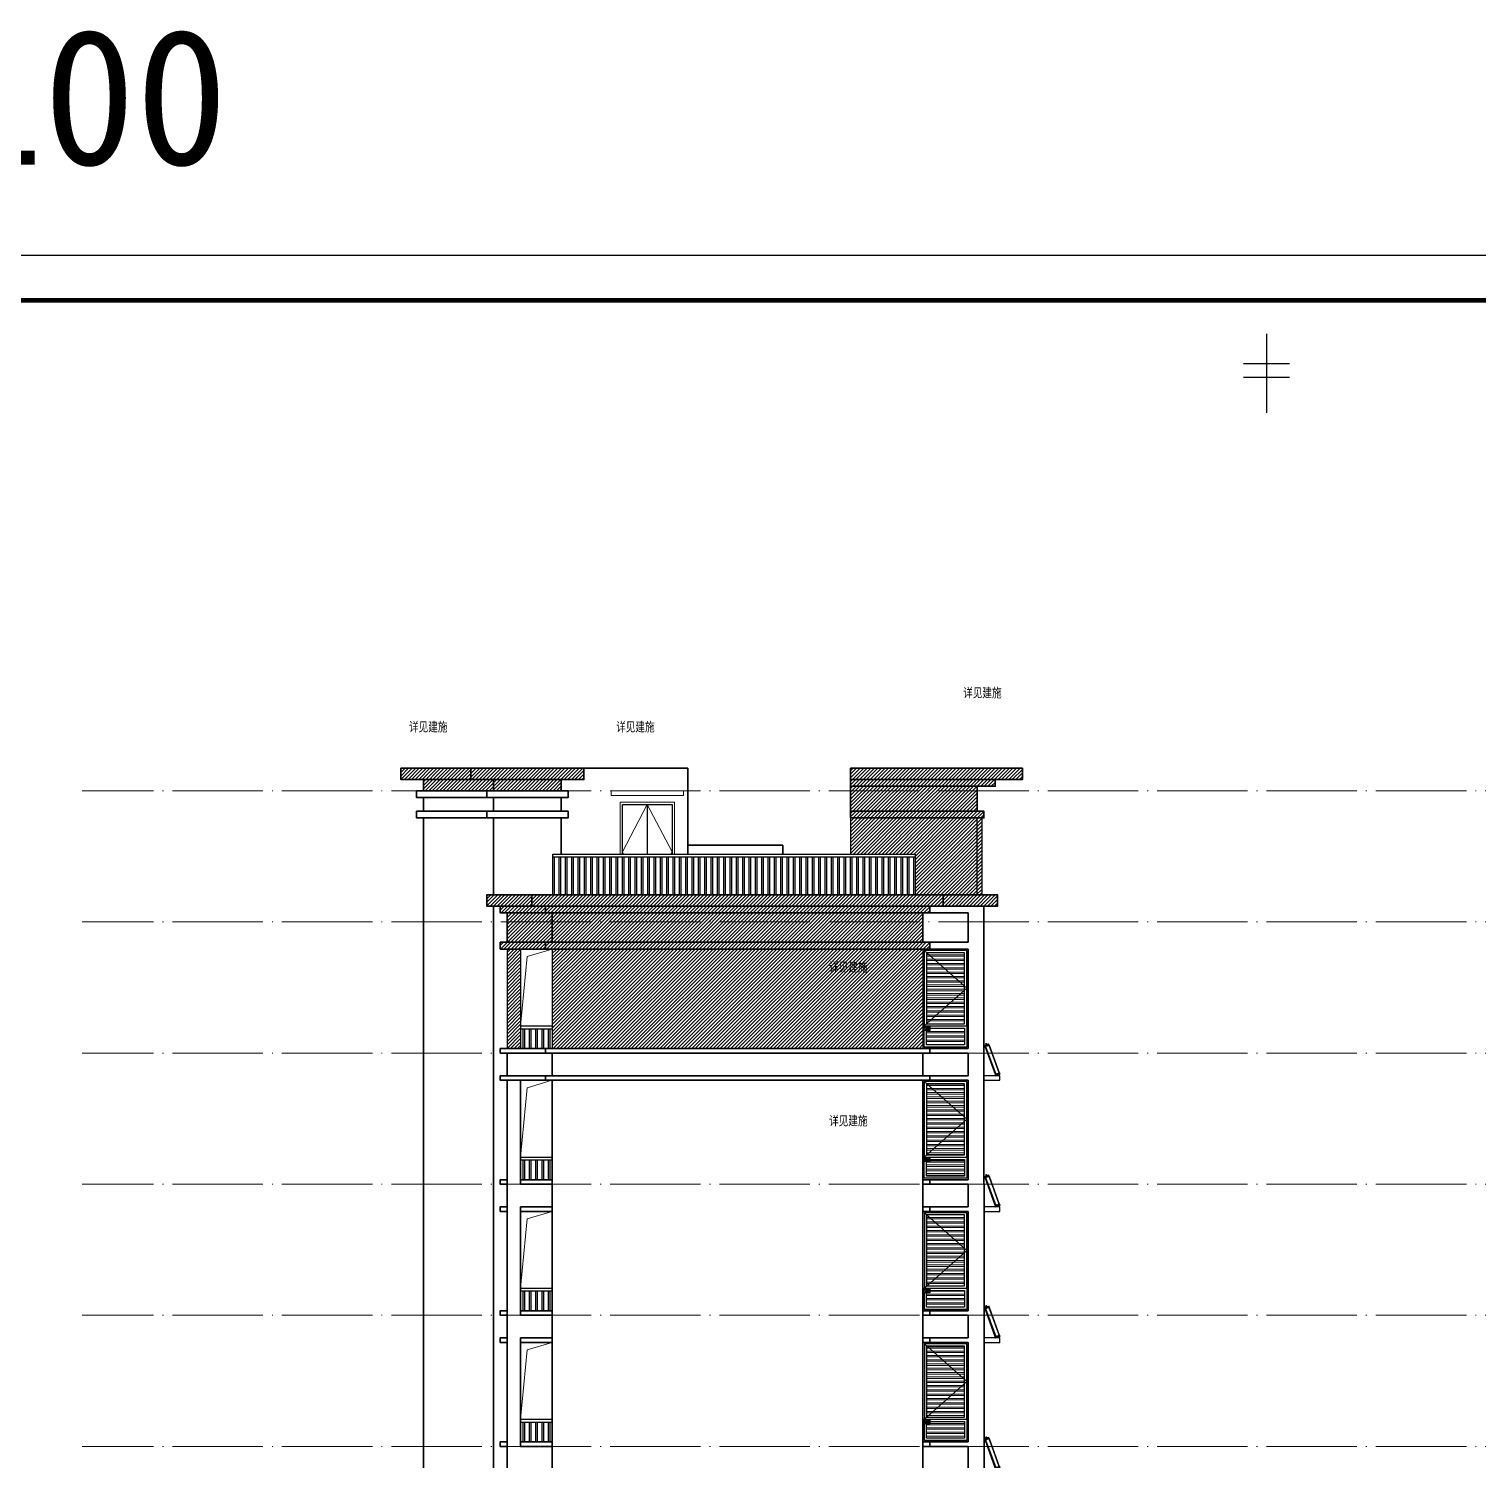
# Model space of a CAD drawing. Extents: x 27938 to 725830, y -209821 to 1628073.
# Drawn here: x 272141 to 304195, y -19668 to 11982 of the extents above; entities that cross this region are included whole.
import ezdxf
from ezdxf.xclip import XClip

# ---------------------------------------------------------------- set-up
doc = ezdxf.new("R2010")
doc.units = 0
doc.header["$LTSCALE"] = 1000
doc.header["$MEASUREMENT"] = 0
doc.header["$XCLIPFRAME"] = 0
doc.linetypes.add('DOTE', pattern=[2.42, 2, -0.2, 0.02, -0.2])
for name, color, linetype in [('3-剖面填充（细）', 250, 'Continuous'), ('PUB_TEXT', 4, 'Continuous'), ('Stair-栏杆', 142, 'Continuous'), ('图框', 140, 'Continuous'), ('实线层', 7, 'Continuous'), ('看线', 251, 'Continuous')]:
    doc.layers.add(name, color=color, linetype=linetype)
for name, color, linetype, lineweight in [('DOTE', 19, 'DOTE', 9), ('立面-中轮廓线', 213, 'Continuous', 35), ('立面-普通轮廓', 7, 'Continuous', 18), ('立面-洞口示意', 152, 'Continuous', 13), ('立面-窗', 129, 'Continuous', 30), ('立面-窗开启线', 250, 'Continuous', 13)]:
    doc.layers.add(name, color=color, linetype=linetype, lineweight=lineweight)
doc.layers.add('yichutu', color=7, linetype='Continuous', true_color=0xffffff, plot=False)
doc.styles.add('_TCH_AXIS', font='COMPLEX', dxfattribs={"bigfont": 'GBCBIG'})
doc.styles.add('_TCH_LABEL', font='')
doc.styles.get('_TCH_LABEL').set_extended_font_data('SimHei')

# ---------------------------------------------------------------- blocks, each defined once
blk = doc.blocks.new('TK')
at = {"layer": '图框'}
blk.add_lwpolyline([(465375, 548714), (549475, 548714), (549475, 489314), (465375, 489314)], close=True, dxfattribs=at)
blk.add_lwpolyline([(465375, 548714), (549475, 548714), (549475, 489314), (465375, 489314)], close=True, dxfattribs=at)
at = {"layer": '图框', "const_width": 100}
blk.add_lwpolyline([(548475, 490314), (548475, 547714), (467875, 547714), (467875, 490314)], close=True, dxfattribs=at)
blk = doc.blocks.new('yct-841-594-84100-59399.9999999999-100-1000.0')
at = {"layer": 'yichutu', "color": 7, "true_color": 0xffffff}
blk.add_lwpolyline([(0, 0), (0, 59400), (84100, 59400), (84100, 0)], close=True, dxfattribs=at)
at = {"layer": 'yichutu', "color": 7, "true_color": 0xffffff, "style": '_TCH_LABEL'}
blk.add_text('A1 1:100', height=3000, dxfattribs=at).set_placement((0, 61400))
blk = doc.blocks.new('A$C20471149')
at = {"layer": '立面-窗开启线', "ltscale": 0.5, "true_color": 0x88471b}
h = blk.add_hatch(dxfattribs=at)
h.set_pattern_fill('ANSI32', color=36, scale=20, angle=135)
h.set_pattern_definition([(180, (-1000, -50), (-7e-15, -95.25), []), (180, (-1031.75, -18.25), (-7e-15, -95.25), [])])
edge = h.paths.add_edge_path()
edge.add_line((-80, 2120), (-80, 550))
edge.add_line((-80, 550), (-920, 550))
edge.add_line((-920, 551), (-920, 2120))
edge.add_line((-920, 2120), (-80, 2120))
h = blk.add_hatch(dxfattribs=at)
h.set_pattern_fill('ANSI32', color=36, scale=20, angle=135)
h.set_pattern_definition([(180, (-1000, -1745), (-7e-15, -95.25), []), (180, (-1031.75, -1713.25), (-7e-15, -95.25), [])])
edge = h.paths.add_edge_path()
edge.add_line((-80, 450), (-80, 80))
edge.add_line((-80, 80), (-920, 80))
edge.add_line((-920, 82), (-920, 450))
edge.add_line((-920, 450), (-80, 450))
at = {"layer": '立面-普通轮廓'}
blk.add_lwpolyline([(-1000, 0), (0, 0), (0, 2200), (-1000, 2200)], close=True, dxfattribs=at)
at = {"layer": '立面-窗'}
for points in [[(-970, 500), (-30, 500), (-30, 2170), (-970, 2170)], [(-920, 550), (-80, 550), (-80, 2120), (-920, 2120)], [(-970, 500), (-30, 500), (-30, 30), (-970, 30)], [(-920, 450), (-80, 450), (-80, 80), (-920, 80)]]:
    blk.add_lwpolyline(points, close=True, dxfattribs=at)
at = {"layer": '立面-窗开启线', "ltscale": 0.5}
blk.add_lwpolyline([(-970, 2170), (-30, 1335), (-970, 500)], dxfattribs=at)
blk = doc.blocks.new('A$C01192DFB')
at = {"layer": '实线层', "color": 5}
for p, q in [((-469, -397), (-244, 220)), ((-468, -397), (-243, 220)), ((-243, 220), (-468, -397)), ((-240, 219), (-465, -398)), ((-240, 219), (-464, -398)), ((-166, 192), (-391, -425)), ((-166, 192), (-390, -425)), ((-382, -428), (-157, 189)), ((-157, 189), (-381, -429)), ((-381, -429), (-156, 189)), ((-245, 221), (-235, 249)), ((-245, 221), (-235, 249)), ((-155, 188), (-245, 221)), ((-147, 211), (-237, 244)), ((-147, 212), (-236, 244)), ((-145, 216), (-235, 249)), ((-145, 217), (-235, 249)), ((-235, 249), (-235, 249)), ((-220, 221), (-219, 224)), ((-218, 219), (-220, 221)), ((-219, 214), (-214, 228)), ((-219, 224), (-216, 224)), ((-215, 219), (-218, 219)), ((-216, 224), (-214, 222)), ((-214, 222), (-215, 219)), ((-196, 238), (-203, 238)), ((-177, 228), (-203, 238)), ((-196, 238), (-189, 258)), ((-196, 238), (-181, 233)), ((-174, 252), (-189, 258)), ((-181, 233), (-174, 252)), ((-181, 233), (-177, 228)), ((-179, 200), (-174, 214)), ((-179, 206), (-178, 209)), ((-177, 204), (-179, 206)), ((-178, 209), (-176, 209)), ((-175, 204), (-177, 204)), ((-176, 209), (-174, 207)), ((-174, 207), (-175, 204)), ((-155, 188), (-145, 217)), ((-155, 188), (-145, 216)), ((-145, 216), (-145, 216)), ((-470, -396), (-480, -424)), ((-469, -397), (-480, -425)), ((-480, -424), (-480, -424)), ((-390, -457), (-480, -425)), ((-390, -457), (-480, -425)), ((-388, -453), (-478, -420)), ((-389, -453), (-478, -420)), ((-380, -429), (-470, -396)), ((-380, -429), (-468, -397)), ((-446, -408), (-451, -422)), ((-450, -413), (-451, -415)), ((-451, -415), (-449, -418)), ((-447, -412), (-450, -413)), ((-449, -418), (-447, -417)), ((-446, -414), (-447, -412)), ((-447, -417), (-446, -414)), ((-407, -429), (-408, -431)), ((-408, -431), (-406, -433)), ((-402, -424), (-407, -438)), ((-404, -428), (-407, -429)), ((-406, -433), (-403, -433)), ((-402, -430), (-404, -428)), ((-403, -433), (-402, -430)), ((-380, -429), (-390, -457)), ((-380, -429), (-390, -457)), ((-390, -457), (-390, -457))]:
    blk.add_line(p, q, dxfattribs=at)
for points in [[(-237, 244), (-237, 244), (-237, 244), (-236, 244), (-236, 244)], [(-147, 211), (-147, 212), (-147, 212), (-147, 212), (-147, 212)], [(-478, -420), (-478, -420), (-478, -420), (-478, -420), (-478, -420)], [(-388, -453), (-388, -453), (-388, -453), (-389, -453), (-389, -453)]]:
    blk.add_lwpolyline(points, dxfattribs=at)
for centre, radius in [((-217, 221), 10), ((-217, 221), 9.5), ((-177, 207), 10), ((-177, 207), 9.5), ((-448, -415), 9.5), ((-448, -415), 10), ((-405, -431), 10), ((-405, -431), 9.5)]:
    blk.add_circle(centre, radius, dxfattribs=at)
for centre, start, end in [((-235, 249), 70, 160), ((-145, 216), 340, 70), ((-480, -424), 160, 250), ((-390, -457), 250, 340)]:
    blk.add_arc(centre, 0.5, start, end, dxfattribs=at)
blk = doc.blocks.new('A$C04F86B64')
at = {"layer": '立面-普通轮廓'}
blk.add_lwpolyline([(0, 0), (-1200, 0), (-1200, 2200), (0, 2200)], close=True, dxfattribs=at)
at = {"layer": '立面-窗'}
blk.add_line((-600, 2150), (-600, 50), dxfattribs=at)
blk.add_lwpolyline([(-50, 50), (-1150, 50), (-1150, 2150), (-50, 2150)], close=True, dxfattribs=at)
at = {"layer": '立面-窗开启线', "ltscale": 0.5}
for points in [[(-600, 2150), (-1150, 1100), (-600, 50)], [(-600, 2150), (-50, 1100), (-600, 50)]]:
    blk.add_lwpolyline(points, dxfattribs=at)
blk = doc.blocks.new('GDFGDGDRGDGD')
at = {"color": 7}
blk.add_lwpolyline([(334824, 38776), (334974, 38776), (334974, 38676), (334824, 38676)], dxfattribs=at)
at = {"layer": 'Stair-栏杆'}
for p, q in [((325924, 38776), (326624, 38776)), ((325924, 38716), (326624, 38716))]:
    blk.add_line(p, q, dxfattribs=at)
for points in [[(325979, 38276), (325979, 38716)], [(326009, 38716), (326009, 38276)], [(326119, 38276), (326119, 38716)], [(326149, 38716), (326149, 38276)], [(326259, 38276), (326259, 38716)], [(326289, 38716), (326289, 38276)], [(326399, 38276), (326399, 38716)], [(326429, 38716), (326429, 38276)], [(326539, 38276), (326539, 38716)], [(326569, 38716), (326569, 38276)]]:
    blk.add_lwpolyline(points, dxfattribs=at)
at = {"layer": '看线', "color": 2, "ltscale": 0.5}
blk.add_lwpolyline([(336174, 40476), (336524, 40476), (336524, 40576), (336174, 40576)], dxfattribs=at)
at = {"layer": '立面-中轮廓线'}
for p, q in [((323774, 41076), (323774, 38176)), ((325324, 41076), (325324, 38176)), ((325624, 41076), (325624, 38176)), ((326624, 41076), (326624, 38176)), ((334824, 41076), (334824, 38176)), ((335824, 41076), (335824, 40576)), ((336174, 41076), (336174, 38176)), ((325924, 40576), (325924, 38176)), ((334824, 40576), (335824, 40576)), ((334824, 40476), (335824, 40476)), ((335824, 40476), (335824, 38276)), ((334824, 38276), (335824, 38276)), ((334824, 38176), (335824, 38176))]:
    blk.add_line(p, q, dxfattribs=at)
for points in [[(325624, 40576), (325474, 40576), (325474, 40476), (325624, 40476)], [(334824, 40576), (334974, 40576), (334974, 40476), (334824, 40476)], [(325624, 38276), (325474, 38276), (325474, 38176), (325624, 38176)], [(334824, 38276), (334974, 38276), (334974, 38176), (334824, 38176)]]:
    blk.add_lwpolyline(points, close=True, dxfattribs=at)
for points in [[(325924, 40576), (326624, 40576)], [(326624, 40476), (325924, 40476)], [(325924, 38276), (326624, 38276)], [(326624, 38176), (325924, 38176)]]:
    blk.add_lwpolyline(points, dxfattribs=at)
ref = blk.add_blockref('A$C01192DFB', (336043, 41033), dxfattribs=dict(xscale=-1))
XClip(ref).set_block_clipping_path([(-480.0299541872, -457.2449296495), (-130.0294295369, 313.7550703502)])
ref = blk.add_blockref('A$C20471149', (335824, 38276))
XClip(ref).set_block_clipping_path([(-999.9999999993, 2199.9999999997), (-999.9999999999, 500), (-849.9999906436, 500), (-849.9999906436, 400), (-999.9999999999, 400.0000000001), (-1000, 0), (0, -0.0000000003), (0, 2200.0374167052)])

msp = doc.modelspace()

# ---------------------------------------------------------------- hatches: boundary and pattern name
at = {"layer": '3-剖面填充（细）'}
h = msp.add_hatch(dxfattribs=at)
h.set_pattern_fill('ANSI31', color=256, scale=35)
h.set_pattern_definition([(45, (-142200, -50644.084), (-39.2886205, 39.2886205), [])])
h.paths.add_polyline_path([(284416.6, -4618.1), (284416.6, -4368.1), (280366.6, -4368.1), (280366.6, -4618.1), (280866.6, -4618.1), (280866.6, -4868.1), (283916.6, -4868.1), (283916.6, -4618.1), (282716.6, -4618.1)])
h = msp.add_hatch(dxfattribs=at)
h.set_pattern_fill('ANSI31', color=256, scale=35)
h.set_pattern_definition([(45, (-175350.01, -50644.084), (-39.2886205, 39.2886205), [])])
h.paths.add_polyline_path([(290316.6, -4368.1), (290316.6, -5468.1), (293266.6, -5468.1), (293266.6, -5318.1), (293116.6, -5318.1), (293116.6, -4768.1), (293516.6, -4768.1), (293516.6, -4618.1), (294116.6, -4618.1), (294116.6, -4368.1)])
h = msp.add_hatch(dxfattribs=at)
h.set_pattern_fill('ANSI31', color=256, scale=35)
h.set_pattern_definition([(45, (-132250, -52044.084), (-39.2886205, 39.2886205), [])])
h.paths.add_polyline_path([(291746.6, -6268.1), (291746.6, -7168.1), (293216.6, -7168.1), (293216.6, -5468.1), (290316.6, -5468.1), (290316.6, -6268.1)])
h = msp.add_hatch(dxfattribs=at)
h.set_pattern_fill('ANSI31', color=256, scale=35)
h.set_pattern_definition([(45, (-140150, -53444.084), (-39.2886205, 39.2886205), [])])
h.paths.add_polyline_path([(282266.6, -7168.1), (282266.6, -7418.1), (282266.6, -7418.1), (282266.6, -7418.1), (282566.6, -7418.1), (282566.6, -7568.1), (282716.6, -7568.1), (282716.6, -8218.1), (282566.6, -8218.1), (282566.6, -8368.1), (292066.6, -8368.1), (292066.6, -8218.1), (291916.6, -8218.1), (291916.6, -7568.1), (292066.6, -7568.1), (292066.6, -7418.1), (293566.6, -7418.1), (293566.6, -7168.1)])
h = msp.add_hatch(dxfattribs=at)
h.set_pattern_fill('ANSI31', color=256, scale=35)
h.set_pattern_definition([(45, (-267204.92, 37013.274), (-39.2886205, 39.2886205), [])])
h.paths.add_polyline_path([(283716.6, -8368.1), (283716.6, -10568.1), (291916.6, -10568.1), (291916.6, -8368.1), (282716.6, -8368.1), (282716.6, -10568.1), (283016.6, -10568.1), (283016.6, -8368.1)])
h = msp.add_hatch(dxfattribs=at)
h.set_pattern_fill('ANSI31', color=256, scale=15)
h.set_pattern_definition([(45, (-243341.421, -63344.084), (-16.8379802, 16.8379802), [])])
h.paths.add_polyline_path([(291916.6, -10168.1), (292066.6, -10168.1), (292066.6, -10068.1), (291916.6, -10068.1)])
h = msp.add_hatch(dxfattribs=at)
h.set_pattern_fill('ANSI31', color=256, scale=15)
h.set_pattern_definition([(45, (-243341.421, -66244.084), (-16.8379802, 16.8379802), [])])
h.paths.add_polyline_path([(291916.6, -13068.1), (292066.6, -13068.1), (292066.6, -12968.1), (291916.6, -12968.1)])
h = msp.add_hatch(dxfattribs=at)
h.set_pattern_fill('ANSI31', color=256, scale=15)
h.set_pattern_definition([(45, (-243341.421, -69144.084), (-16.8379802, 16.8379802), [])])
h.paths.add_polyline_path([(291916.6, -15968.1), (292066.6, -15968.1), (292066.6, -15868.1), (291916.6, -15868.1)])
h = msp.add_hatch(dxfattribs=at)
h.set_pattern_fill('ANSI31', color=256, scale=15)
h.set_pattern_definition([(45, (-243341.421, -72044.084), (-16.8379802, 16.8379802), [])])
h.paths.add_polyline_path([(291916.6, -18868.1), (292066.6, -18868.1), (292066.6, -18768.1), (291916.6, -18768.1)])

# ---------------------------------------------------------------- linework, layer by layer
for p, q in [((299516.6, 5243.1), (299516.6, 3492)), ((299516.6, 5243.1), (299516.6, 3492)), ((299009.2, 4586.4), (300024, 4586.4)), ((299009.2, 4586.4), (300024, 4586.4)), ((299009.2, 4283.1), (300024, 4283.1)), ((299009.2, 4283.1), (300024, 4283.1))]:
    msp.add_line(p, q)
at = {"color": 7}
for p, q in [((290316.6, -5468.1), (290316.6, -6268.1)), ((293116.6, -7168.1), (293116.6, -5468.1)), ((293216.6, -5468.1), (293216.6, -7168.1)), ((282716.6, -8368.1), (282716.6, -10568.1)), ((283016.6, -8368.1), (283016.6, -10568.1)), ((283716.6, -8368.1), (283716.6, -10568.1)), ((291916.6, -8368.1), (291916.6, -10568.1))]:
    msp.add_line(p, q, dxfattribs=at)
for points in [[(291916.6, -10068.1), (292066.6, -10068.1), (292066.6, -10168.1), (291916.6, -10168.1)], [(291916.6, -12968.1), (292066.6, -12968.1), (292066.6, -13068.1), (291916.6, -13068.1)]]:
    msp.add_lwpolyline(points, dxfattribs=at)
at = {"layer": 'DOTE', "linetype": 'DOTE'}
for p, q in [((325716.6, -4868.1), (273316.6, -4868.1)), ((325716.6, -7768.1), (273316.6, -7768.1)), ((325716.6, -10668.1), (273316.6, -10668.1)), ((325716.6, -13568.1), (273316.6, -13568.1)), ((325716.6, -16468.1), (273316.6, -16468.1)), ((325716.6, -19368.1), (273316.6, -19368.1))]:
    msp.add_line(p, q, dxfattribs=at)
at = {"layer": 'Stair-栏杆'}
for p, q in [((283731.6, -6268.1), (291746.6, -6268.1)), ((283731.6, -6328.1), (291746.6, -6328.1)), ((283016.6, -10068.1), (283716.6, -10068.1)), ((283016.6, -10128.1), (283716.6, -10128.1)), ((283016.6, -12968.1), (283716.6, -12968.1)), ((283016.6, -13028.1), (283716.6, -13028.1))]:
    msp.add_line(p, q, dxfattribs=at)
for points in [[(283731.6, -7168.1), (283731.6, -6268.1)], [(283761.6, -6328.1), (283761.6, -7168.1)], [(283871.6, -7168.1), (283871.6, -6328.1)], [(283901.6, -6328.1), (283901.6, -7168.1)], [(284011.6, -7168.1), (284011.6, -6328.1)], [(284041.6, -6328.1), (284041.6, -7168.1)], [(284151.6, -7168.1), (284151.6, -6328.1)], [(284181.6, -6328.1), (284181.6, -7168.1)], [(284291.6, -7168.1), (284291.6, -6328.1)], [(284321.6, -6328.1), (284321.6, -7168.1)], [(284431.6, -7168.1), (284431.6, -6328.1)], [(284461.6, -6328.1), (284461.6, -7168.1)], [(284571.6, -7168.1), (284571.6, -6328.1)], [(284601.6, -6328.1), (284601.6, -7168.1)], [(284711.6, -7168.1), (284711.6, -6328.1)], [(284741.6, -6328.1), (284741.6, -7168.1)], [(284851.6, -7168.1), (284851.6, -6328.1)], [(284881.6, -6328.1), (284881.6, -7168.1)], [(284991.6, -7168.1), (284991.6, -6328.1)], [(285021.6, -6328.1), (285021.6, -7168.1)], [(285131.6, -7168.1), (285131.6, -6328.1)], [(285161.6, -6328.1), (285161.6, -7168.1)], [(285271.6, -7168.1), (285271.6, -6328.1)], [(285301.6, -6328.1), (285301.6, -7168.1)], [(285411.6, -7168.1), (285411.6, -6328.1)], [(285441.6, -6328.1), (285441.6, -7168.1)], [(285551.6, -7168.1), (285551.6, -6328.1)], [(285581.6, -6328.1), (285581.6, -7168.1)], [(285691.6, -7168.1), (285691.6, -6328.1)], [(285721.6, -6328.1), (285721.6, -7168.1)], [(285831.6, -7168.1), (285831.6, -6328.1)], [(285861.6, -6328.1), (285861.6, -7168.1)], [(285971.6, -7168.1), (285971.6, -6328.1)], [(286001.6, -6328.1), (286001.6, -7168.1)], [(286111.6, -7168.1), (286111.6, -6328.1)], [(286141.6, -6328.1), (286141.6, -7168.1)], [(286251.6, -7168.1), (286251.6, -6328.1)], [(286281.6, -6328.1), (286281.6, -7168.1)], [(286391.6, -7168.1), (286391.6, -6328.1)], [(286421.6, -6328.1), (286421.6, -7168.1)], [(286531.6, -7168.1), (286531.6, -6328.1)], [(286561.6, -6328.1), (286561.6, -7168.1)], [(286671.6, -7168.1), (286671.6, -6328.1)], [(286701.6, -6328.1), (286701.6, -7168.1)], [(286811.6, -7168.1), (286811.6, -6328.1)], [(286841.6, -6328.1), (286841.6, -7168.1)], [(286951.6, -7168.1), (286951.6, -6328.1)], [(286981.6, -6328.1), (286981.6, -7168.1)], [(287091.6, -7168.1), (287091.6, -6328.1)], [(287121.6, -6328.1), (287121.6, -7168.1)], [(287231.6, -7168.1), (287231.6, -6328.1)], [(287261.6, -6328.1), (287261.6, -7168.1)], [(287371.6, -7168.1), (287371.6, -6328.1)], [(287401.6, -6328.1), (287401.6, -7168.1)], [(287511.6, -7168.1), (287511.6, -6328.1)], [(287541.6, -6328.1), (287541.6, -7168.1)], [(287651.6, -7168.1), (287651.6, -6328.1)], [(287681.6, -6328.1), (287681.6, -7168.1)], [(287791.6, -7168.1), (287791.6, -6328.1)], [(287821.6, -6328.1), (287821.6, -7168.1)], [(287931.6, -7168.1), (287931.6, -6328.1)], [(287961.6, -6328.1), (287961.6, -7168.1)], [(288071.6, -7168.1), (288071.6, -6328.1)], [(288101.6, -6328.1), (288101.6, -7168.1)], [(288211.6, -7168.1), (288211.6, -6328.1)], [(288241.6, -6328.1), (288241.6, -7168.1)], [(288351.6, -7168.1), (288351.6, -6328.1)], [(288381.6, -6328.1), (288381.6, -7168.1)], [(288491.6, -7168.1), (288491.6, -6328.1)], [(288521.6, -6328.1), (288521.6, -7168.1)], [(288631.6, -7168.1), (288631.6, -6328.1)], [(288661.6, -6328.1), (288661.6, -7168.1)], [(288771.6, -7168.1), (288771.6, -6328.1)], [(288801.6, -6328.1), (288801.6, -7168.1)], [(288911.6, -7168.1), (288911.6, -6328.1)], [(288941.6, -6328.1), (288941.6, -7168.1)], [(289051.6, -7168.1), (289051.6, -6328.1)], [(289081.6, -6328.1), (289081.6, -7168.1)], [(289191.6, -7168.1), (289191.6, -6328.1)], [(289221.6, -6328.1), (289221.6, -7168.1)], [(289331.6, -7168.1), (289331.6, -6328.1)], [(289361.6, -6328.1), (289361.6, -7168.1)], [(289471.6, -7168.1), (289471.6, -6328.1)], [(289501.6, -6328.1), (289501.6, -7168.1)], [(289611.6, -7168.1), (289611.6, -6328.1)], [(289641.6, -6328.1), (289641.6, -7168.1)], [(289751.6, -7168.1), (289751.6, -6328.1)], [(289781.6, -6328.1), (289781.6, -7168.1)], [(289891.6, -7168.1), (289891.6, -6328.1)], [(289921.6, -6328.1), (289921.6, -7168.1)], [(290031.6, -7168.1), (290031.6, -6328.1)], [(290061.6, -6328.1), (290061.6, -7168.1)], [(290171.6, -7168.1), (290171.6, -6328.1)], [(290201.6, -6328.1), (290201.6, -7168.1)], [(290311.6, -7168.1), (290311.6, -6328.1)], [(290341.6, -6328.1), (290341.6, -7168.1)], [(290451.6, -7168.1), (290451.6, -6328.1)], [(290481.6, -6328.1), (290481.6, -7168.1)], [(290591.6, -7168.1), (290591.6, -6328.1)], [(290621.6, -6328.1), (290621.6, -7168.1)], [(290731.6, -7168.1), (290731.6, -6328.1)], [(290761.6, -6328.1), (290761.6, -7168.1)], [(290871.6, -7168.1), (290871.6, -6328.1)], [(290901.6, -6328.1), (290901.6, -7168.1)], [(291011.6, -7168.1), (291011.6, -6328.1)], [(291041.6, -6328.1), (291041.6, -7168.1)], [(291151.6, -7168.1), (291151.6, -6328.1)], [(291181.6, -6328.1), (291181.6, -7168.1)], [(291291.6, -7168.1), (291291.6, -6328.1)], [(291321.6, -6328.1), (291321.6, -7168.1)], [(291431.6, -7168.1), (291431.6, -6328.1)], [(291461.6, -6328.1), (291461.6, -7168.1)], [(291571.6, -7168.1), (291571.6, -6328.1)], [(291601.6, -6328.1), (291601.6, -7168.1)], [(291716.6, -7168.1), (291716.6, -6328.1)], [(291746.6, -6268.1), (291746.6, -7168.1)], [(283071.6, -10568.1), (283071.6, -10128.1)], [(283101.6, -10128.1), (283101.6, -10568.1)], [(283211.6, -10568.1), (283211.6, -10128.1)], [(283241.6, -10128.1), (283241.6, -10568.1)], [(283351.6, -10568.1), (283351.6, -10128.1)], [(283381.6, -10128.1), (283381.6, -10568.1)], [(283491.6, -10568.1), (283491.6, -10128.1)], [(283521.6, -10128.1), (283521.6, -10568.1)], [(283631.6, -10568.1), (283631.6, -10128.1)], [(283661.6, -10128.1), (283661.6, -10568.1)], [(283071.6, -13468.1), (283071.6, -13028.1)], [(283101.6, -13028.1), (283101.6, -13468.1)], [(283211.6, -13468.1), (283211.6, -13028.1)], [(283241.6, -13028.1), (283241.6, -13468.1)], [(283351.6, -13468.1), (283351.6, -13028.1)], [(283381.6, -13028.1), (283381.6, -13468.1)], [(283491.6, -13468.1), (283491.6, -13028.1)], [(283521.6, -13028.1), (283521.6, -13468.1)], [(283631.6, -13468.1), (283631.6, -13028.1)], [(283661.6, -13028.1), (283661.6, -13468.1)]]:
    msp.add_lwpolyline(points, dxfattribs=at)
at = {"layer": '看线', "color": 2, "ltscale": 0.5}
msp.add_lwpolyline([(293266.6, -11268), (293616.6, -11268), (293616.6, -11168), (293266.6, -11168)], dxfattribs=at)
at = {"layer": '立面-中轮廓线', "color": 2}
for p, q in [((280866.6, -4368.1), (283916.6, -4368.1)), ((293516.6, -4368.1), (290316.6, -4368.1)), ((290316.6, -5468.1), (290316.6, -4368.1)), ((280866.6, -4618.1), (283916.6, -4618.1)), ((293516.6, -4618.1), (290316.6, -4618.1)), ((293516.6, -4768.1), (290316.6, -4768.1)), ((280866.6, -4868.1), (283916.6, -4868.1)), ((280866.6, -5018.1), (283916.6, -5018.1)), ((280866.6, -5318.1), (283916.6, -5318.1)), ((293266.6, -5318.1), (290316.6, -5318.1)), ((280866.6, -5468.1), (283916.6, -5468.1)), ((293266.6, -5468.1), (290316.6, -5468.1)), ((282416.6, -7168.1), (292066.6, -7168.1)), ((282266.6, -7418.1), (292066.6, -7418.1)), ((282716.6, -7568.1), (292066.6, -7568.1)), ((282716.6, -8218.1), (292066.6, -8218.1)), ((282716.6, -8368.1), (292066.6, -8368.1)), ((282716.6, -10568.1), (291916.6, -10568.1)), ((282716.6, -10668.1), (291916.6, -10668.1)), ((282716.6, -11168.1), (291916.6, -11168.1)), ((282716.6, -11268.1), (291916.6, -11268.1))]:
    msp.add_line(p, q, dxfattribs=at)
at = {"layer": '立面-中轮廓线'}
for p, q in [((284416.6, -4368.1), (286716.6, -4368.1)), ((286716.6, -4368.1), (286716.6, -6268.1)), ((280866.6, -7768.1), (280866.6, -5468.1)), ((282416.6, -5468.1), (282416.6, -7168.1)), ((283916.6, -5468.1), (283916.6, -6268.1)), ((286716.6, -6068.1), (288816.6, -6068.1)), ((288816.6, -6068.1), (288816.6, -6268.1)), ((282416.6, -7418.1), (282416.6, -10668.1)), ((292066.6, -7568), (292916.6, -7568)), ((292916.6, -7568), (292916.6, -8218.1)), ((293266.6, -7418.1), (293266.6, -10668.1)), ((280866.6, -7768.1), (280866.6, -10668.1)), ((292066.6, -8218.1), (292916.6, -8218.1)), ((292066.6, -8368), (292916.6, -8368)), ((292916.6, -8368), (292916.6, -10568.1)), ((292066.6, -10568.1), (292916.6, -10568.1)), ((280866.6, -10668.1), (280866.6, -13568.1)), ((282416.6, -10668.1), (282416.6, -13568.1)), ((292066.6, -10668.1), (292916.6, -10668.1)), ((292916.6, -10668.1), (292916.6, -11168)), ((293266.6, -10668.1), (293266.6, -13568.1)), ((292066.6, -11168.1), (292916.6, -11168)), ((282716.6, -11268.1), (282716.6, -13568.1)), ((283016.6, -11268.1), (283016.6, -13568.1)), ((283716.6, -11268.1), (283716.6, -13568.1)), ((291916.6, -11268), (291916.6, -13568.1)), ((292066.6, -11268), (292916.6, -11268)), ((292916.6, -11268), (292916.6, -13468.1)), ((291916.6, -13468.1), (292916.6, -13468.1)), ((291916.6, -13568.1), (292916.6, -13568.1))]:
    msp.add_line(p, q, dxfattribs=at)
at = {"layer": '立面-中轮廓线', "color": 2}
for points in [[(280866.6, -4368.1), (280366.6, -4368.1), (280366.6, -4618.1), (280866.6, -4618.1), (280866.6, -4868.1), (280716.6, -4868.1), (280716.6, -5018.1), (280866.6, -5018.1), (280866.6, -5318.1), (280716.6, -5318.1), (280716.6, -5468.1), (280866.6, -5468.1)], [(282416.6, -4368.1), (281916.6, -4368.1), (281916.6, -4618.1), (282416.6, -4618.1), (282416.6, -4868.1), (282266.6, -4868.1), (282266.6, -5018.1), (282416.6, -5018.1), (282416.6, -5318.1), (282266.6, -5318.1), (282266.6, -5468.1), (282416.6, -5468.1)], [(283916.6, -4368.1), (284416.6, -4368.1), (284416.6, -4618.1), (283916.6, -4618.1), (283916.6, -4868.1), (284066.6, -4868.1), (284066.6, -5018.1), (283916.6, -5018.1), (283916.6, -5318.1), (284066.6, -5318.1), (284066.6, -5468.1), (283916.6, -5468.1)], [(293116.6, -4368.1), (294116.6, -4368.1), (294116.6, -4618.1), (293516.6, -4618.1), (293516.6, -4768.1), (293116.6, -4768.1), (293116.6, -5318.1), (293266.6, -5318.1), (293266.6, -5468.1), (293116.6, -5468.1)], [(282716.6, -7168.1), (282266.6, -7168.1), (282266.6, -7418.1), (282566.6, -7418.1), (282566.6, -7568.1), (282716.6, -7568.1), (282716.6, -8218.1), (282566.6, -8218.1), (282566.6, -8368.1), (282716.6, -8368.1)], [(283716.6, -7168.1), (283266.6, -7168.1), (283266.6, -7418.1), (283566.6, -7418.1), (283566.6, -7568.1), (283716.6, -7568.1), (283716.6, -8218.1), (283566.6, -8218.1), (283566.6, -8368.1), (283716.6, -8368.1)], [(291916.6, -7168.1), (292366.6, -7168.1), (292366.6, -7418.1), (292066.6, -7418.1), (292066.6, -7568.1), (291916.6, -7568.1), (291916.6, -8218.1), (292066.6, -8218.1), (292066.6, -8368.1), (291916.6, -8368.1)], [(292366.6, -7168.1), (293566.6, -7168.1), (293566.6, -7418.1), (292366.6, -7418.1)], [(282716.6, -10568.1), (282566.6, -10568.1), (282566.6, -10668.1), (282716.6, -10668.1), (282716.6, -11168.1), (282566.6, -11168.1), (282566.6, -11268.1), (282716.6, -11268.1)], [(283716.6, -10568.1), (283566.6, -10568.1), (283566.6, -10668.1), (283716.6, -10668.1), (283716.6, -11168.1), (283566.6, -11168.1), (283566.6, -11268.1), (283716.6, -11268.1)], [(291916.6, -10568.1), (292066.6, -10568.1), (292066.6, -10668.1), (291916.6, -10668.1), (291916.6, -11168.1), (292066.6, -11168.1), (292066.6, -11268.1), (291916.6, -11268.1)]]:
    msp.add_lwpolyline(points, dxfattribs=at)
at = {"layer": '立面-中轮廓线'}
for points in [[(282716.6, -13468.1), (282566.6, -13468.1), (282566.6, -13568.1), (282716.6, -13568.1)], [(291916.6, -13468.1), (292066.6, -13468.1), (292066.6, -13568.1), (291916.6, -13568.1)]]:
    msp.add_lwpolyline(points, close=True, dxfattribs=at)
for points in [[(283016.6, -13468.1), (283716.6, -13468.1)], [(283716.6, -13568.1), (283016.6, -13568.1)]]:
    msp.add_lwpolyline(points, dxfattribs=at)
at = {"layer": '立面-普通轮廓', "color": 7}
msp.add_lwpolyline([(285016.6, -4868.1), (286616.6, -4868.1), (286616.6, -4968.1), (285016.6, -4968.1)], close=True, dxfattribs=at)
at = {"layer": '立面-洞口示意'}
for points in [[(283016.6, -10068.1), (283161.4, -8533.6), (283716.6, -8368.1)], [(283016.6, -12968.1), (283161.4, -11433.6), (283716.6, -11268.1)], [(283016.6, -15868.1), (283161.4, -14333.6), (283716.6, -14168.1)], [(283016.6, -18768.1), (283161.4, -17233.6), (283716.6, -17068.1)]]:
    msp.add_lwpolyline(points, dxfattribs=at)

# ---------------------------------------------------------------- block references
for name, p in [('TK', (-205160.9, -541731.9)), ('GDFGDGDRGDGD', (-42906.9, -54644.1)), ('GDFGDGDRGDGD', (-42906.9, -57544.1)), ('GDFGDGDRGDGD', (-42906.9, -60444.1))]:
    msp.add_blockref(name, p)
ref = msp.add_blockref('A$C04F86B64', (286416.6, -7318.1))
XClip(ref).set_block_clipping_path([(-1200.0000039248, 1049.9898756045), (0, 2200.0079928278)])
ref = msp.add_blockref('A$C20471149', (292916.6, -10568.1))
XClip(ref).set_block_clipping_path([(-999.9999999993, 2199.9999999997), (-999.9999999999, 500), (-849.9999906436, 500), (-849.9999906436, 400), (-999.9999999999, 400.0000000001), (-1000, 0), (0, -0.0000000003), (0, 2200.0374167052)])
ref = msp.add_blockref('A$C01192DFB', (293136.5, -10710.8), dxfattribs=dict(xscale=-1))
XClip(ref).set_block_clipping_path([(-480.0299541872, -457.2449296495), (-130.0294295369, 313.7550703502)])
ref = msp.add_blockref('A$C20471149', (292916.6, -13468.1))
XClip(ref).set_block_clipping_path([(-999.9999999993, 2199.9999999997), (-999.9999999999, 500), (-849.9999906436, 500), (-849.9999906436, 400), (-999.9999999999, 400.0000000001), (-1000, 0), (0, -0.0000000003), (0, 2200.0374167052)])
at = {"layer": 'yichutu'}
msp.add_blockref('yct-841-594-84100-59399.9999999999-100-1000.0', (260214.1, -52418.3), dxfattribs=at)

# ---------------------------------------------------------------- texts
at = {"layer": 'PUB_TEXT', "style": '_TCH_AXIS'}
for p in [(292806.1, -2824.4), (280546.7, -3578.6), (285129.9, -3578.6), (289839.8, -8891.4), (289839.8, -12291.4)]:
    msp.add_text('详见建施', height=236.31, dxfattribs=at).set_placement(p)

doc.saveas('drawing.dxf')
